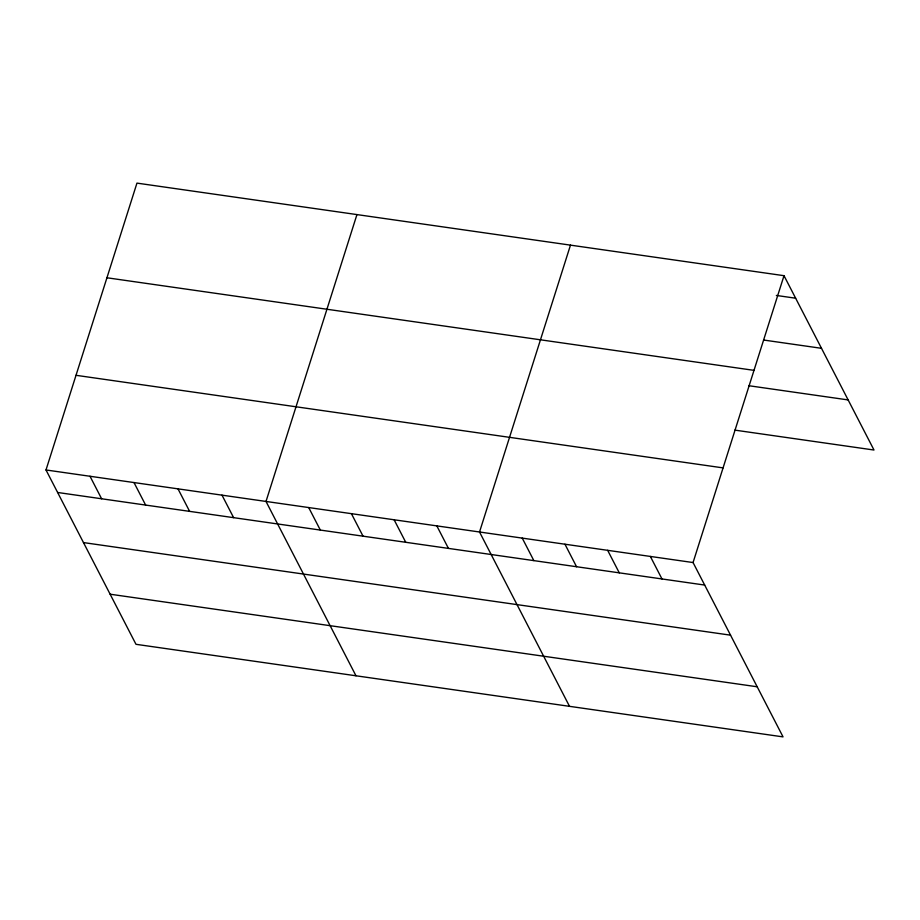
<?xml version="1.0" encoding="UTF-8"?>
<svg xmlns="http://www.w3.org/2000/svg" width="920" height="920" viewBox="0 0 920 920"><rect width="100%" height="100%" fill="white"/><g stroke="black" fill="none" stroke-linecap="round" stroke-linejoin="round"><path stroke-width="1.38" d="M784.012 275.689L693.059 562.545L783.046 736.885L135.987 644.31L46 469.97L136.953 183.114L784.012 275.689L874 450.029L734.861 430.123M356.948 214.59L266.006 501.446L355.982 675.786M570.48 245.134L479.527 531.99L569.514 706.341M776.353 295.447L795.639 298.207M763.634 340.032L821.491 348.312M106.938 277.771L753.997 370.357M748.949 385.733L848.136 399.924M76.015 375.303L723.074 467.889M46 469.97L693.059 562.545M57.615 492.476L704.685 585.062M83.478 542.582L730.549 635.168M110.124 594.205L757.183 686.78M650.359 556.439L661.974 578.944M607.648 550.321L619.275 572.838M564.949 544.214L576.564 566.731M522.238 538.108L533.853 560.613M436.827 525.884L448.442 548.4M394.116 519.777L405.743 542.283M351.417 513.659L363.032 536.176M308.706 507.553L320.332 530.069M221.996 495.144L233.623 517.661M177.997 488.853L189.623 511.37M133.998 482.563L145.624 505.068M89.999 476.261L101.626 498.778"/></g></svg>
